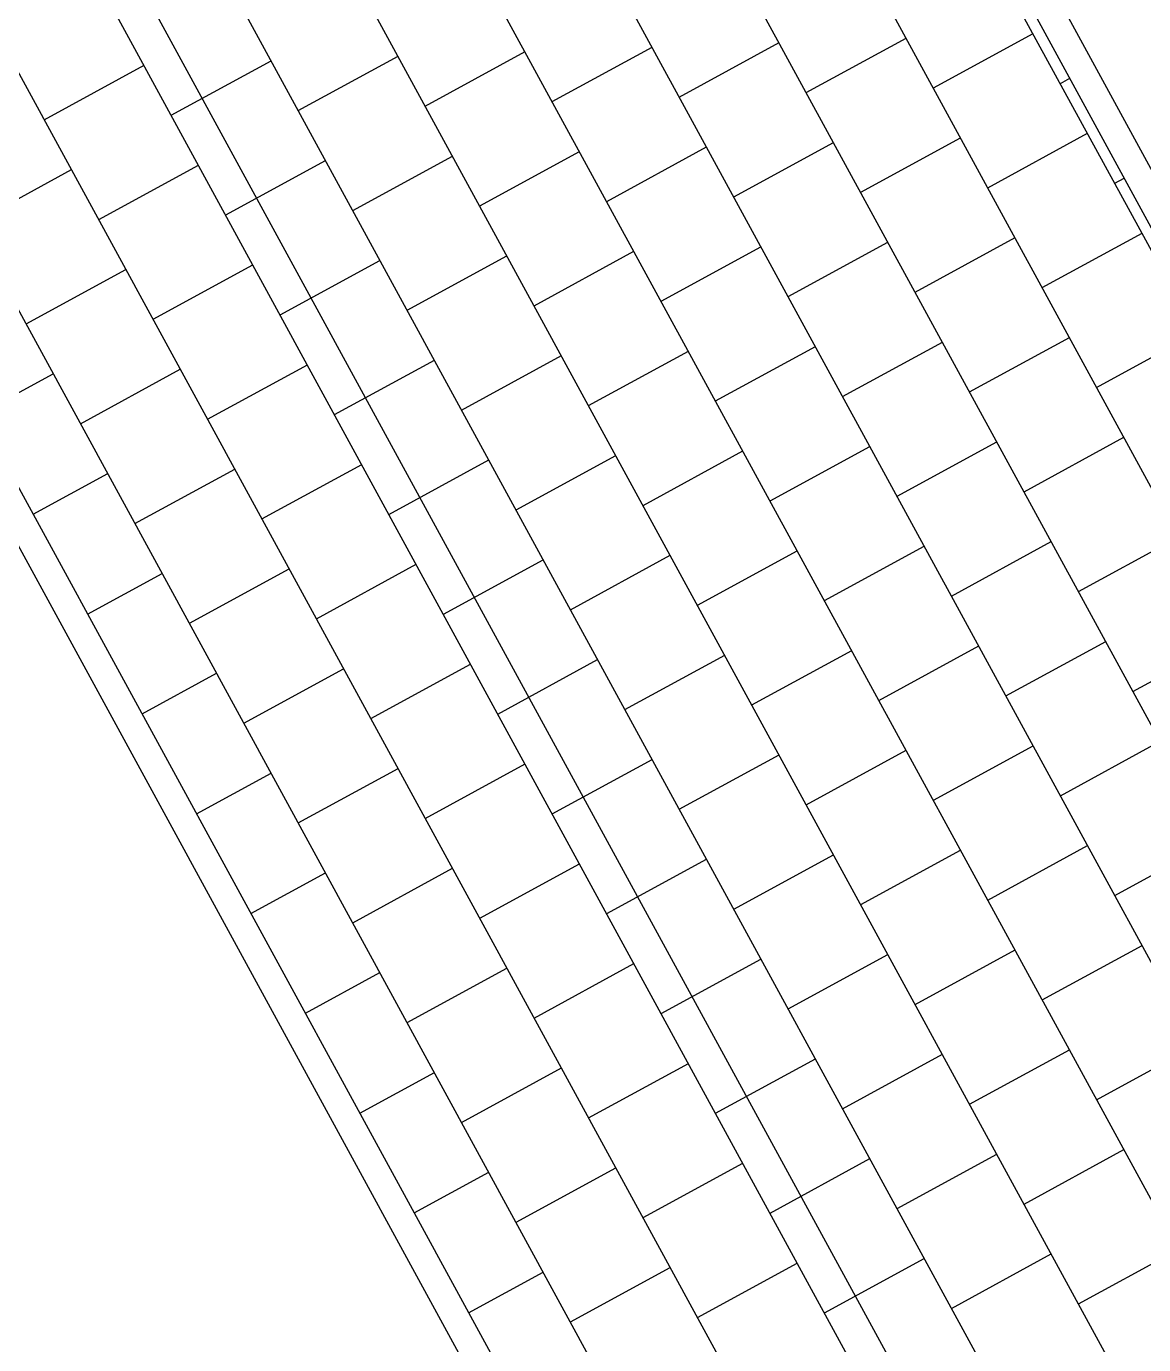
# Model space of a CAD drawing. Extents: x 622283 to 622521, y 9224861 to 9225135.
# Drawn here: x 622390 to 622395.99, y 9224980.06 to 9224987.13 of the extents above; entities that cross this region are included whole.
import ezdxf

# ---------------------------------------------------------------- set-up
doc = ezdxf.new("R2010")
doc.units = 0
doc.header["$PDMODE"] = 32
doc.header["$PDSIZE"] = 2.4
for name, color, linetype, lineweight in [('A-COTAS', 12, 'Continuous', 9), ('A-ESQ-PORTAS', 2, 'Continuous', 18), ('A-PAREDE', 5, 'Continuous', 30)]:
    doc.layers.add(name, color=color, linetype=linetype, lineweight=lineweight)
doc.layers.add('A-PISO', color=251, linetype='Continuous')
doc.layers.add('G_HACHURA', color=9, linetype='Continuous')
doc.styles.add('Century Gothic', font='arial.ttf')
doc.dimstyles.new('COTA_250', dxfattribs={"dimscale": 250, "dimtxt": 0.002, "dimasz": 0.00025, "dimexe": 0.00075, "dimexo": 0.00075, "dimgap": 0.0005, "dimtad": 1, "dimzin": 4, "dimdsep": 46, "dimtxsty": 'Century Gothic', "dimblk": 'PU-Tick', "dimcen": 0.001, "dimdle": 0.00075, "dimse1": 1, "dimse2": 1, "dimclrd": 256, "dimclre": 256, "dimclrt": 256, "dimadec": 0, "dimazin": 0, "dimtfac": 1, "dimtix": 1, "dimtmove": 0, "dimatfit": 3, "dimldrblk": 'DOT', "dimfxl": 1, "dimarcsym": 0})

# ---------------------------------------------------------------- blocks, each defined once
blk = doc.blocks.new('PU-Tick')
for p, q in [((0, -1), (0, 1)), ((1, 0), (-1, 0))]:
    blk.add_line(p, q)
at = {"color": 0, "linetype": 'ByBlock', "const_width": 0.15}
blk.add_lwpolyline([(-0.5, -0.5), (0.5, 0.5)], dxfattribs=at)
blk = doc.blocks.new('*D737')
at = {"layer": 'A-COTAS', "lineweight": -2, "transparency": 16777216}
blk.add_line((129.3657, 47.0162), (93.3629, 47.0162), dxfattribs=at)
at = {"layer": 'Defpoints', "color": 0, "transparency": 16777216}
for p in [(92.8629, 51.3014), (92.8629, 47.0162), (129.8657, 45.0013)]:
    blk.add_point(p, dxfattribs=at)
at = {"layer": 'A-COTAS', "lineweight": -2, "transparency": 16777216, "xscale": 0.5, "yscale": 0.5, "zscale": 0.5, "rotation": 180}
blk.add_blockref('PU-Tick', (92.8629, 47.0162), dxfattribs=at)
at = {"layer": 'A-COTAS', "lineweight": -2, "transparency": 16777216, "xscale": 0.5, "yscale": 0.5, "zscale": 0.5}
blk.add_blockref('PU-Tick', (129.8657, 47.0162), dxfattribs=at)
at = {"layer": 'A-COTAS', "transparency": 16777216, "insert": (111.3643, 47.3967), "char_height": 0.5, "attachment_point": 5, "style": 'Century Gothic'}
blk.add_mtext('37.00', dxfattribs=at)
blk = doc.blocks.new('_Dot')
at = {"layer": 'G_HACHURA', "color": 0, "lineweight": -2}
blk.add_line((-0.5, 0), (-1, 0), dxfattribs=at)
at = {"layer": 'G_HACHURA', "color": 0, "const_width": 0.5}
blk.add_lwpolyline([(-0.25, 0, 1), (0.25, 0, 1)], format="xyb", close=True, dxfattribs=at)
blk = doc.blocks.new('Adminidtração')
at = {"layer": 'A-ESQ-PORTAS', "color": 18, "true_color": 0x000000}
blk.add_line((207817.0407, 9278535.9491), (207832.8928, 9278535.9491), dxfattribs=at)
blk.add_lwpolyline([(207817.1907, 9278535.7991), (207832.7428, 9278535.7991)], dxfattribs=at)
blk = doc.blocks.new('A$Ce07cc1b0')
at = {"layer": 'A-PISO'}
h = blk.add_hatch(dxfattribs=at)
h.set_pattern_fill('AR-B88', color=256, scale=0.003)
h.set_pattern_definition([(0, (-2828.7659, -1360.46025), (0, 0.6096), []), (90, (-2828.7659, -1360.46025), (-0.3048, 0.6096), [0.6096, -0.6096])])
h.paths.add_polyline_path([(131.3657, 51.1514), (126.2197, 51.1514, -0.414623), (123.2176, 54.1536), (123.2203, 57.4287), (119.1203, 57.4287), (119.1229, 54.1542, -0.41428), (116.125, 51.1514), (92.8629, 51.1514), (92.8629, 45.152), (109.8649, 45.1517), (109.8649, 45.152), (109.9649, 45.152), (112.3649, 45.152), (112.3649, 45.152), (112.4649, 45.152), (114.8649, 45.1519), (114.8649, 45.152), (114.9649, 45.152), (131.3657, 45.1513)])
blk.add_lwpolyline([(92.8629, 51.3014), (116.1249, 51.3014, 0.414221), (118.9729, 54.1535), (118.9703, 57.4285), (119.1203, 57.4287), (119.1229, 54.1536, -0.414221), (116.125, 51.1514), (92.8629, 51.1514)], format="xyb")
blk.add_lwpolyline([(92.8629, 45.152), (131.3657, 45.1513), (131.3657, 45.0013), (92.8629, 45.002)], close=True)
at = {"layer": 'A-PAREDE', "xscale": -1, "rotation": 359.9999999998639}
blk.add_blockref('Adminidtração', (207925.7556, -9278490.7971), dxfattribs=at)
at = {"layer": 'A-COTAS'}
dim = blk.add_linear_dim(base=(92.8629, 47.0162), p1=(129.8657, 45.0013), p2=(92.8629, 51.3014), dimstyle='COTA_250', override={"dimasz": 0.002, "dimdle": 0.001}, dxfattribs=at)
dim.commit()
dim.dimension.update_dxf_attribs({"geometry": '*D737', "text_midpoint": (111.3643, 47.3967)})

msp = doc.modelspace()

# ---------------------------------------------------------------- block references
at = {"rotation": 298.6104596680653}
msp.add_blockref('A$Ce07cc1b0', (622303.3134, 9225049.2129), dxfattribs=at)

doc.saveas('drawing.dxf')
